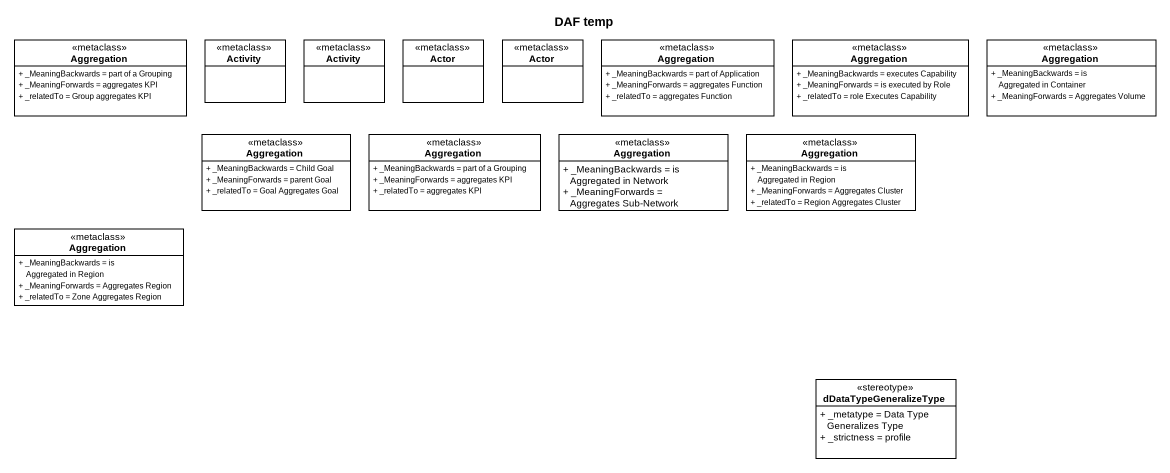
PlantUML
@startuml
title DAF temp
hide circle
hide empty members
skinparam classAttributeIconSize 0
class Aggregation <<metaclass>> {
  + _MeaningBackwards = part of a Grouping
  + _MeaningForwards = aggregates KPI
  + _relatedTo = Group aggregates KPI
}
class Activity <<metaclass>>
class "Activity" as Activity_2 <<metaclass>>
class "Actor" as Actor_ <<metaclass>>
class "Actor" as Actor__2 <<metaclass>>
class "Aggregation" as Aggregation_2 <<metaclass>> {
  + _MeaningBackwards = part of Application
  + _MeaningForwards = aggregates Function
  + _relatedTo = aggregates Function
}
class "Aggregation" as Aggregation_3 <<metaclass>> {
  + _MeaningBackwards = executes Capability
  + _MeaningForwards = is executed by Role
  + _relatedTo = role Executes Capability
}
class "Aggregation" as Aggregation_4 <<metaclass>> {
  + _MeaningBackwards = is Aggregated in Container
  + _MeaningForwards = Aggregates Volume
}
class "Aggregation" as Aggregation_5 <<metaclass>> {
  + _MeaningBackwards = Child Goal
  + _MeaningForwards = parent Goal
  + _relatedTo = Goal Aggregates Goal
}
class "Aggregation" as Aggregation_6 <<metaclass>> {
  + _MeaningBackwards = part of a Grouping
  + _MeaningForwards = aggregates KPI
  + _relatedTo = aggregates KPI
}
class "Aggregation" as Aggregation_7 <<metaclass>> {
  + _MeaningBackwards = is Aggregated in Network
  + _MeaningForwards = Aggregates Sub-Network
}
class "Aggregation" as Aggregation_8 <<metaclass>> {
  + _MeaningBackwards = is Aggregated in Region
  + _MeaningForwards = Aggregates Cluster
  + _relatedTo = Region Aggregates Cluster
}
class "Aggregation" as Aggregation_9 <<metaclass>> {
  + _MeaningBackwards = is Aggregated in Region
  + _MeaningForwards = Aggregates Region
  + _relatedTo = Zone Aggregates Region
}
class dDataTypeGeneralizeType <<stereotype>> {
  + _metatype = Data Type Generalizes Type
  + _strictness = profile
}
@enduml
